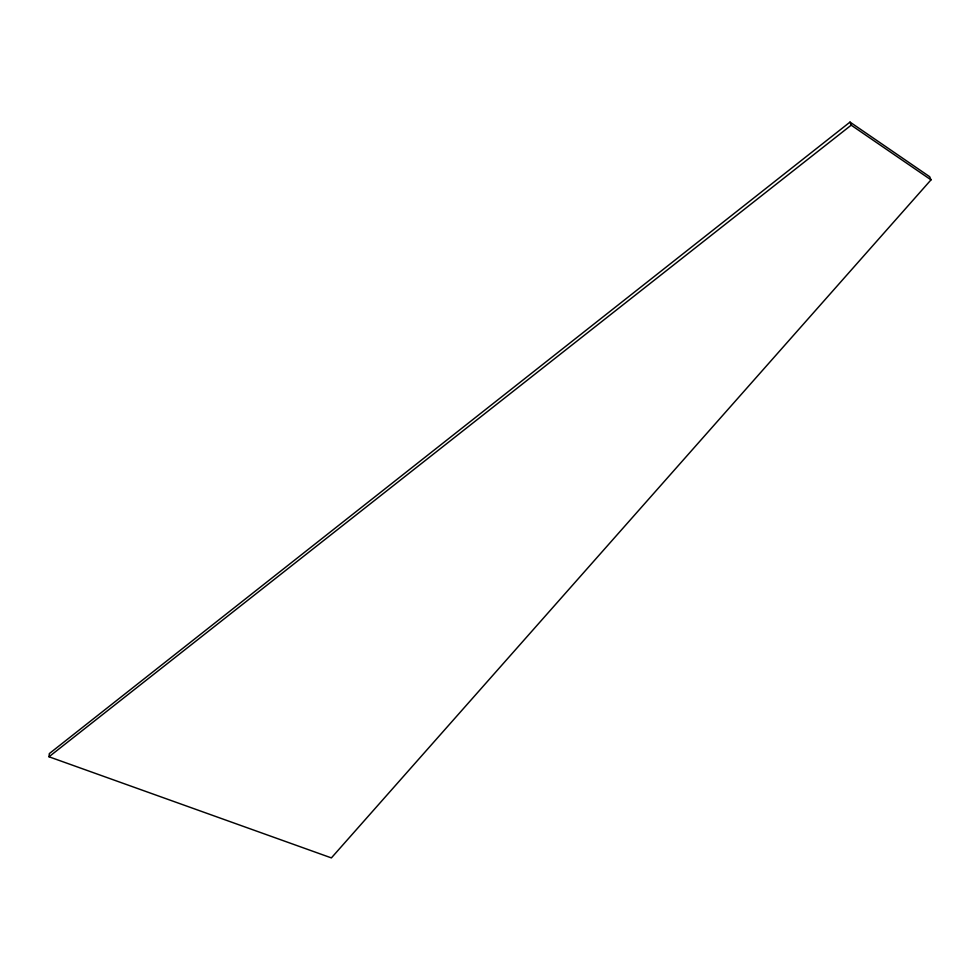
<?xml version="1.0" encoding="UTF-8"?>
<svg xmlns="http://www.w3.org/2000/svg" width="980" height="980" viewBox="0 0 980 980"><rect width="100%" height="100%" fill="white"/><g stroke="black" fill="none" stroke-linecap="round" stroke-linejoin="round"><path stroke-width="1.47" d="M49 756.781L49.331 753.583L850.015 122.096L929.702 176.743L931 179.855L331.387 857.904L49 756.781L851.191 125.171L931 179.855M850.015 122.096L851.191 125.171"/></g></svg>
